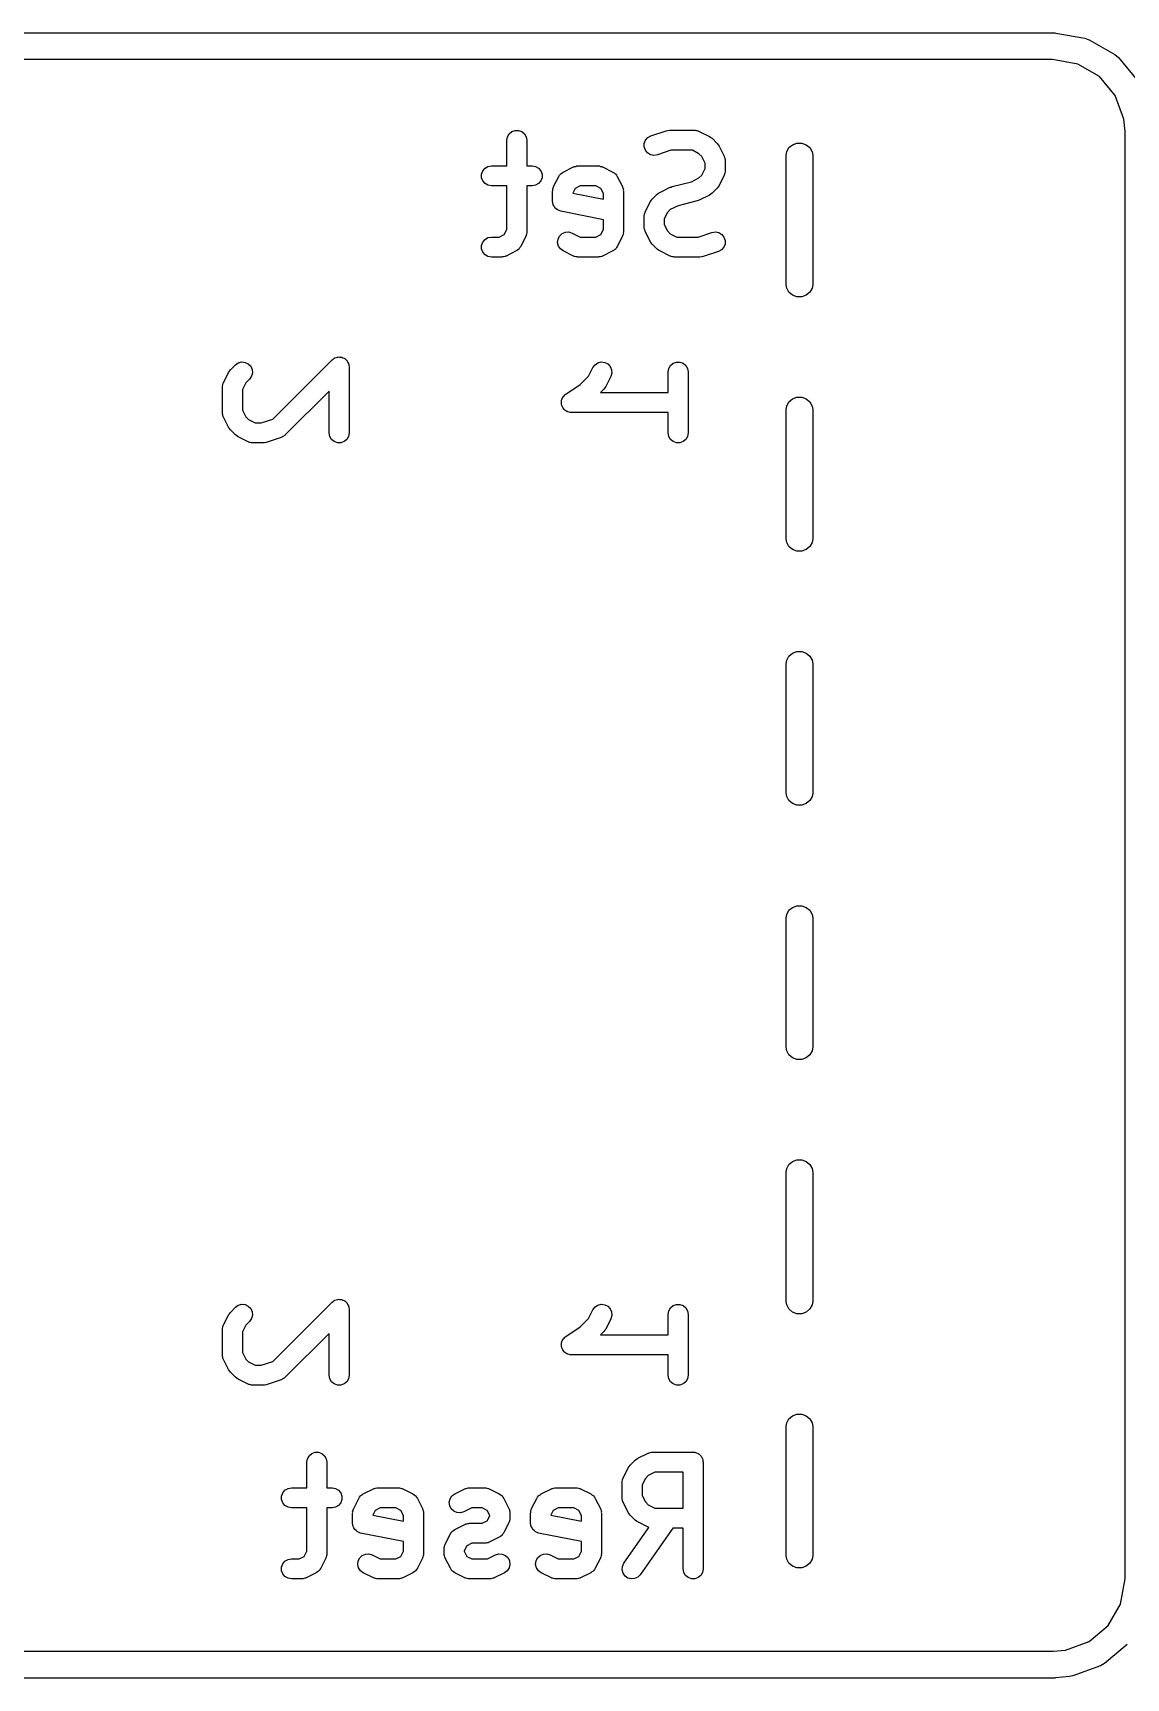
# Model space of a CAD drawing. Extents: x 105.7 to 188.1, y -135.5 to -88.6.
# Drawn here: x 147.93 to 156.12, y -135.55 to -123.22 of the extents above; entities that cross this region are included whole.
import ezdxf

# ---------------------------------------------------------------- set-up
doc = ezdxf.new("R2010")
doc.units = 0
doc.header["$MEASUREMENT"] = 0
doc.layers.add('BLACK', color=7, linetype='CONTINUOUS')

msp = doc.modelspace()

# ---------------------------------------------------------------- linework, layer by layer
at = {"layer": 'BLACK', "linetype": 'CONTINUOUS'}
for p, q in [((139.437, -123.217), (155.584, -123.217)), ((155.584, -123.217), (155.592, -123.219)), ((155.592, -123.219), (155.592, -123.219)), ((155.592, -123.219), (155.81, -123.257)), ((155.81, -123.257), (155.835, -123.266)), ((155.835, -123.266), (155.842, -123.269)), ((155.842, -123.269), (156.033, -123.379)), ((156.033, -123.379), (156.06, -123.401)), ((156.06, -123.401), (156.202, -123.57)), ((155.566, -123.417), (139.437, -123.417)), ((155.757, -123.451), (155.566, -123.417)), ((155.918, -123.543), (155.757, -123.451)), ((156.037, -123.685), (155.918, -123.543)), ((156.102, -123.864), (156.037, -123.685)), ((156.11, -123.956), (156.102, -123.864)), ((151.478, -124.022), (151.483, -123.996)), ((151.478, -124.214), (151.478, -124.022)), ((151.483, -123.996), (151.496, -123.974)), ((151.496, -123.974), (151.516, -123.957)), ((151.516, -123.957), (151.54, -123.948)), ((151.54, -123.948), (151.566, -123.948)), ((151.566, -123.948), (151.591, -123.957)), ((151.591, -123.957), (151.611, -123.974)), ((151.611, -123.974), (151.624, -123.996)), ((151.624, -123.996), (151.628, -124.022)), ((151.628, -124.022), (151.628, -124.214)), ((152.508, -124.045), (152.518, -124.021)), ((152.518, -124.021), (152.535, -124.001)), ((152.535, -124.001), (152.558, -123.989)), ((152.558, -123.989), (152.673, -123.951)), ((152.673, -123.951), (152.684, -123.949)), ((152.684, -123.949), (152.696, -123.947)), ((152.696, -123.947), (152.887, -123.947)), ((152.887, -123.947), (152.891, -123.948)), ((152.891, -123.948), (152.895, -123.947)), ((152.895, -123.947), (152.904, -123.95)), ((152.904, -123.95), (152.912, -123.951)), ((152.912, -123.951), (152.916, -123.954)), ((152.916, -123.954), (152.92, -123.955)), ((152.92, -123.955), (152.996, -123.993)), ((152.996, -123.993), (153.006, -124)), ((153.006, -124), (153.016, -124.007)), ((153.016, -124.007), (153.054, -124.045)), ((156.11, -134.802), (156.11, -123.956)), ((152.508, -124.071), (152.508, -124.045)), ((152.516, -124.096), (152.508, -124.071)), ((152.532, -124.116), (152.516, -124.096)), ((152.554, -124.13), (152.532, -124.116)), ((152.58, -124.135), (152.554, -124.13)), ((152.606, -124.131), (152.58, -124.135)), ((152.708, -124.097), (152.606, -124.131)), ((152.869, -124.097), (152.708, -124.097)), ((152.918, -124.122), (152.869, -124.097)), ((152.939, -124.143), (152.918, -124.122)), ((152.964, -124.192), (152.939, -124.143)), ((153.054, -124.045), (153.061, -124.055)), ((153.061, -124.055), (153.068, -124.065)), ((153.068, -124.065), (153.106, -124.141)), ((153.106, -124.141), (153.107, -124.145)), ((153.107, -124.145), (153.11, -124.149)), ((153.11, -124.149), (153.111, -124.157)), ((153.57, -124.134), (153.575, -124.108)), ((153.57, -125.104), (153.57, -124.134)), ((153.575, -124.108), (153.592, -124.077)), ((153.592, -124.077), (153.619, -124.055)), ((153.619, -124.055), (153.652, -124.043)), ((153.652, -124.043), (153.688, -124.043)), ((153.688, -124.043), (153.721, -124.055)), ((153.721, -124.055), (153.748, -124.077)), ((153.748, -124.077), (153.765, -124.108)), ((153.765, -124.108), (153.77, -124.134)), ((153.77, -124.134), (153.77, -125.104)), ((151.289, -124.276), (151.298, -124.251)), ((151.289, -124.302), (151.289, -124.276)), ((151.298, -124.251), (151.315, -124.231)), ((151.315, -124.231), (151.337, -124.218)), ((151.337, -124.218), (151.363, -124.214)), ((151.363, -124.214), (151.478, -124.214)), ((151.628, -124.214), (151.668, -124.214)), ((151.668, -124.214), (151.693, -124.218)), ((151.693, -124.218), (151.716, -124.231)), ((151.716, -124.231), (151.733, -124.251)), ((151.733, -124.251), (151.742, -124.276)), ((151.742, -124.276), (151.742, -124.302)), ((151.874, -124.284), (151.88, -124.275)), ((151.88, -124.275), (151.882, -124.274)), ((151.882, -124.274), (151.883, -124.272)), ((151.883, -124.272), (151.892, -124.266)), ((151.892, -124.266), (151.901, -124.26)), ((151.901, -124.26), (151.977, -124.221)), ((151.977, -124.221), (151.981, -124.22)), ((151.981, -124.22), (151.985, -124.218)), ((151.985, -124.218), (151.994, -124.217)), ((151.994, -124.217), (152.002, -124.214)), ((152.002, -124.214), (152.006, -124.214)), ((152.006, -124.214), (152.011, -124.214)), ((152.011, -124.214), (152.163, -124.214)), ((152.163, -124.214), (152.167, -124.214)), ((152.167, -124.214), (152.172, -124.214)), ((152.172, -124.214), (152.18, -124.217)), ((152.18, -124.217), (152.189, -124.218)), ((152.189, -124.218), (152.192, -124.22)), ((152.192, -124.22), (152.196, -124.221)), ((152.196, -124.221), (152.273, -124.26)), ((152.273, -124.26), (152.282, -124.266)), ((152.282, -124.266), (152.291, -124.272)), ((152.291, -124.272), (152.292, -124.274)), ((152.292, -124.274), (152.294, -124.275)), ((152.294, -124.275), (152.3, -124.284)), ((152.939, -124.282), (152.964, -124.233)), ((152.964, -124.233), (152.964, -124.192)), ((153.11, -124.276), (153.107, -124.28)), ((153.111, -124.267), (153.11, -124.276)), ((153.111, -124.157), (153.114, -124.166)), ((153.114, -124.259), (153.111, -124.267)), ((153.114, -124.166), (153.113, -124.17)), ((153.113, -124.17), (153.114, -124.174)), ((153.114, -124.25), (153.113, -124.255)), ((153.113, -124.255), (153.114, -124.259)), ((153.114, -124.174), (153.114, -124.25)), ((151.298, -124.326), (151.289, -124.302)), ((151.315, -124.346), (151.298, -124.326)), ((151.337, -124.359), (151.315, -124.346)), ((151.363, -124.364), (151.337, -124.359)), ((151.478, -124.364), (151.363, -124.364)), ((151.478, -124.69), (151.478, -124.364)), ((151.668, -124.364), (151.628, -124.364)), ((151.628, -124.364), (151.628, -124.708)), ((151.693, -124.359), (151.668, -124.364)), ((151.716, -124.346), (151.693, -124.359)), ((151.733, -124.326), (151.716, -124.346)), ((151.742, -124.302), (151.733, -124.326)), ((151.821, -124.403), (151.822, -124.399)), ((151.822, -124.394), (151.824, -124.386)), ((151.822, -124.399), (151.822, -124.394)), ((151.824, -124.386), (151.826, -124.377)), ((151.826, -124.377), (151.828, -124.373)), ((151.828, -124.373), (151.829, -124.369)), ((151.829, -124.369), (151.867, -124.293)), ((151.867, -124.293), (151.874, -124.284)), ((151.99, -124.383), (151.973, -124.418)), ((152.028, -124.364), (151.99, -124.383)), ((152.145, -124.364), (152.028, -124.364)), ((152.183, -124.383), (152.145, -124.364)), ((152.202, -124.421), (152.183, -124.383)), ((152.3, -124.284), (152.306, -124.293)), ((152.306, -124.293), (152.344, -124.369)), ((152.344, -124.369), (152.346, -124.373)), ((152.346, -124.373), (152.348, -124.377)), ((152.348, -124.377), (152.349, -124.386)), ((152.349, -124.386), (152.352, -124.394)), ((152.352, -124.394), (152.351, -124.399)), ((152.351, -124.399), (152.352, -124.403)), ((152.625, -124.412), (152.701, -124.374)), ((152.701, -124.374), (152.709, -124.372)), ((152.709, -124.372), (152.716, -124.368)), ((152.716, -124.368), (152.861, -124.332)), ((152.861, -124.332), (152.918, -124.303)), ((152.918, -124.303), (152.939, -124.282)), ((153.054, -124.38), (153.016, -124.418)), ((153.061, -124.37), (153.054, -124.38)), ((153.068, -124.36), (153.061, -124.37)), ((153.106, -124.284), (153.068, -124.36)), ((153.107, -124.28), (153.106, -124.284)), ((151.821, -124.479), (151.821, -124.403)), ((151.823, -124.491), (151.821, -124.479)), ((151.825, -124.503), (151.823, -124.491)), ((151.826, -124.504), (151.825, -124.503)), ((151.826, -124.505), (151.826, -124.504)), ((151.832, -124.515), (151.826, -124.505)), ((151.838, -124.526), (151.832, -124.515)), ((151.973, -124.418), (152.202, -124.464)), ((152.202, -124.464), (152.202, -124.421)), ((152.352, -124.403), (152.352, -124.708)), ((152.515, -124.56), (152.553, -124.484)), ((152.553, -124.484), (152.56, -124.474)), ((152.56, -124.474), (152.567, -124.464)), ((152.567, -124.464), (152.605, -124.426)), ((152.605, -124.426), (152.615, -124.419)), ((152.615, -124.419), (152.625, -124.412)), ((152.761, -124.512), (152.703, -124.541)), ((152.905, -124.476), (152.761, -124.512)), ((152.912, -124.472), (152.905, -124.476)), ((152.92, -124.47), (152.912, -124.472)), ((152.996, -124.432), (152.92, -124.47)), ((153.006, -124.425), (152.996, -124.432)), ((153.016, -124.418), (153.006, -124.425)), ((151.838, -124.527), (151.838, -124.526)), ((151.839, -124.527), (151.838, -124.527)), ((151.848, -124.535), (151.839, -124.527)), ((151.857, -124.543), (151.848, -124.535)), ((151.858, -124.543), (151.857, -124.543)), ((151.859, -124.544), (151.858, -124.543)), ((151.87, -124.548), (151.859, -124.544)), ((151.882, -124.553), (151.87, -124.548)), ((152.202, -124.617), (151.882, -124.553)), ((152.202, -124.69), (152.202, -124.617)), ((152.507, -124.585), (152.51, -124.576)), ((152.508, -124.589), (152.507, -124.585)), ((152.507, -124.593), (152.508, -124.589)), ((152.507, -124.67), (152.507, -124.593)), ((152.51, -124.576), (152.511, -124.568)), ((152.511, -124.568), (152.514, -124.564)), ((152.514, -124.564), (152.515, -124.56)), ((152.682, -124.562), (152.657, -124.611)), ((152.657, -124.611), (152.657, -124.652)), ((152.703, -124.541), (152.682, -124.562)), ((151.298, -124.784), (151.315, -124.764)), ((151.315, -124.764), (151.337, -124.751)), ((151.337, -124.751), (151.363, -124.747)), ((151.363, -124.747), (151.421, -124.747)), ((151.421, -124.747), (151.459, -124.728)), ((151.459, -124.728), (151.478, -124.69)), ((151.62, -124.741), (151.582, -124.817)), ((151.622, -124.737), (151.62, -124.741)), ((151.624, -124.733), (151.622, -124.737)), ((151.625, -124.725), (151.624, -124.733)), ((151.628, -124.716), (151.625, -124.725)), ((151.628, -124.708), (151.628, -124.712)), ((151.628, -124.712), (151.628, -124.716)), ((151.859, -124.788), (151.862, -124.762)), ((151.862, -124.762), (151.874, -124.739)), ((151.874, -124.739), (151.893, -124.721)), ((151.893, -124.721), (151.917, -124.711)), ((151.917, -124.711), (151.943, -124.709)), ((151.943, -124.709), (151.968, -124.717)), ((151.968, -124.717), (152.028, -124.747)), ((152.028, -124.747), (152.145, -124.747)), ((152.145, -124.747), (152.183, -124.728)), ((152.183, -124.728), (152.202, -124.69)), ((152.344, -124.741), (152.306, -124.817)), ((152.346, -124.737), (152.344, -124.741)), ((152.348, -124.733), (152.346, -124.737)), ((152.349, -124.725), (152.348, -124.733)), ((152.352, -124.716), (152.349, -124.725)), ((152.352, -124.708), (152.351, -124.712)), ((152.351, -124.712), (152.352, -124.716)), ((152.508, -124.674), (152.507, -124.67)), ((152.507, -124.678), (152.508, -124.674)), ((152.51, -124.687), (152.507, -124.678)), ((152.511, -124.695), (152.51, -124.687)), ((152.514, -124.699), (152.511, -124.695)), ((152.515, -124.703), (152.514, -124.699)), ((152.553, -124.779), (152.515, -124.703)), ((152.657, -124.652), (152.682, -124.701)), ((152.682, -124.701), (152.703, -124.722)), ((152.703, -124.722), (152.752, -124.747)), ((152.752, -124.747), (152.913, -124.747)), ((152.913, -124.747), (153.015, -124.713)), ((153.015, -124.713), (153.041, -124.709)), ((153.041, -124.709), (153.067, -124.714)), ((153.067, -124.714), (153.089, -124.728)), ((153.089, -124.728), (153.105, -124.748)), ((153.105, -124.748), (153.113, -124.773)), ((151.289, -124.809), (151.298, -124.784)), ((151.289, -124.835), (151.289, -124.809)), ((151.298, -124.859), (151.289, -124.835)), ((151.315, -124.879), (151.298, -124.859)), ((151.337, -124.892), (151.315, -124.879)), ((151.363, -124.897), (151.337, -124.892)), ((151.465, -124.892), (151.456, -124.894)), ((151.469, -124.89), (151.465, -124.892)), ((151.473, -124.889), (151.469, -124.89)), ((151.549, -124.851), (151.473, -124.889)), ((151.558, -124.844), (151.549, -124.851)), ((151.567, -124.838), (151.558, -124.844)), ((151.568, -124.837), (151.567, -124.838)), ((151.57, -124.835), (151.568, -124.837)), ((151.576, -124.826), (151.57, -124.835)), ((151.582, -124.817), (151.576, -124.826)), ((151.866, -124.814), (151.859, -124.788)), ((151.88, -124.835), (151.866, -124.814)), ((151.901, -124.851), (151.88, -124.835)), ((151.977, -124.889), (151.901, -124.851)), ((151.981, -124.89), (151.977, -124.889)), ((151.985, -124.892), (151.981, -124.89)), ((151.994, -124.894), (151.985, -124.892)), ((152.189, -124.892), (152.18, -124.894)), ((152.192, -124.89), (152.189, -124.892)), ((152.196, -124.889), (152.192, -124.89)), ((152.273, -124.851), (152.196, -124.889)), ((152.282, -124.844), (152.273, -124.851)), ((152.291, -124.838), (152.282, -124.844)), ((152.292, -124.837), (152.291, -124.838)), ((152.294, -124.835), (152.292, -124.837)), ((152.3, -124.826), (152.294, -124.835)), ((152.306, -124.817), (152.3, -124.826)), ((152.56, -124.789), (152.553, -124.779)), ((152.567, -124.799), (152.56, -124.789)), ((152.605, -124.837), (152.567, -124.799)), ((152.615, -124.844), (152.605, -124.837)), ((152.625, -124.851), (152.615, -124.844)), ((152.701, -124.889), (152.625, -124.851)), ((152.705, -124.89), (152.701, -124.889)), ((152.709, -124.892), (152.705, -124.89)), ((152.717, -124.894), (152.709, -124.892)), ((153.063, -124.855), (152.949, -124.893)), ((153.086, -124.843), (153.063, -124.855)), ((153.103, -124.823), (153.086, -124.843)), ((153.113, -124.799), (153.103, -124.823)), ((153.113, -124.773), (153.113, -124.799)), ((151.439, -124.897), (151.363, -124.897)), ((151.443, -124.896), (151.439, -124.897)), ((151.448, -124.896), (151.443, -124.896)), ((151.456, -124.894), (151.448, -124.896)), ((152.002, -124.896), (151.994, -124.894)), ((152.006, -124.896), (152.002, -124.896)), ((152.011, -124.897), (152.006, -124.896)), ((152.163, -124.897), (152.011, -124.897)), ((152.167, -124.896), (152.163, -124.897)), ((152.172, -124.896), (152.167, -124.896)), ((152.18, -124.894), (152.172, -124.896)), ((152.726, -124.896), (152.717, -124.894)), ((152.73, -124.896), (152.726, -124.896)), ((152.734, -124.897), (152.73, -124.896)), ((152.925, -124.897), (152.734, -124.897)), ((152.937, -124.895), (152.925, -124.897)), ((152.949, -124.893), (152.937, -124.895)), ((153.575, -125.13), (153.57, -125.104)), ((153.592, -125.16), (153.575, -125.13)), ((153.765, -125.13), (153.748, -125.16)), ((153.77, -125.104), (153.765, -125.13)), ((153.619, -125.183), (153.592, -125.16)), ((153.652, -125.195), (153.619, -125.183)), ((153.688, -125.195), (153.652, -125.195)), ((153.721, -125.183), (153.688, -125.195)), ((153.748, -125.16), (153.721, -125.183)), ((149.393, -125.763), (149.4, -125.753)), ((149.4, -125.753), (149.407, -125.743)), ((149.407, -125.743), (149.445, -125.705)), ((149.445, -125.705), (149.466, -125.69)), ((149.466, -125.69), (149.492, -125.683)), ((149.492, -125.683), (149.518, -125.686)), ((149.518, -125.686), (149.541, -125.697)), ((149.541, -125.697), (149.56, -125.715)), ((149.56, -125.715), (149.571, -125.739)), ((149.571, -125.739), (149.573, -125.765)), ((149.724, -126.111), (150.169, -125.667)), ((150.169, -125.667), (150.177, -125.661)), ((150.177, -125.661), (150.184, -125.655)), ((150.184, -125.655), (150.188, -125.654)), ((150.188, -125.654), (150.19, -125.652)), ((150.19, -125.652), (150.2, -125.649)), ((150.2, -125.649), (150.209, -125.646)), ((150.209, -125.646), (150.212, -125.646)), ((150.212, -125.646), (150.215, -125.645)), ((150.215, -125.645), (150.225, -125.646)), ((150.225, -125.646), (150.235, -125.646)), ((150.235, -125.646), (150.238, -125.647)), ((150.238, -125.647), (150.241, -125.647)), ((150.241, -125.647), (150.25, -125.652)), ((150.25, -125.652), (150.259, -125.655)), ((150.259, -125.655), (150.262, -125.657)), ((150.262, -125.657), (150.265, -125.658)), ((150.265, -125.658), (150.272, -125.665)), ((150.272, -125.665), (150.279, -125.672)), ((150.279, -125.672), (150.281, -125.675)), ((150.281, -125.675), (150.283, -125.677)), ((150.283, -125.677), (150.287, -125.686)), ((150.287, -125.686), (150.292, -125.694)), ((150.292, -125.694), (150.293, -125.697)), ((150.293, -125.697), (150.294, -125.7)), ((150.294, -125.7), (150.295, -125.71)), ((150.295, -125.71), (150.297, -125.72)), ((150.297, -125.72), (150.297, -126.215)), ((152.091, -125.79), (152.123, -125.724)), ((152.123, -125.724), (152.139, -125.704)), ((152.139, -125.704), (152.161, -125.689)), ((152.161, -125.689), (152.186, -125.683)), ((152.186, -125.683), (152.212, -125.686)), ((152.212, -125.686), (152.235, -125.698)), ((152.235, -125.698), (152.253, -125.717)), ((152.253, -125.717), (152.263, -125.741)), ((152.263, -125.741), (152.265, -125.767)), ((152.687, -125.758), (152.691, -125.732)), ((152.691, -125.732), (152.704, -125.71)), ((152.704, -125.71), (152.724, -125.693)), ((152.724, -125.693), (152.749, -125.684)), ((152.749, -125.684), (152.775, -125.684)), ((152.775, -125.684), (152.799, -125.693)), ((152.799, -125.693), (152.819, -125.71)), ((152.819, -125.71), (152.832, -125.732)), ((152.832, -125.732), (152.837, -125.758)), ((149.347, -125.864), (149.35, -125.855)), ((149.348, -125.868), (149.347, -125.864)), ((149.347, -125.872), (149.348, -125.868)), ((149.347, -126.063), (149.347, -125.872)), ((149.35, -125.855), (149.351, -125.847)), ((149.351, -125.847), (149.354, -125.843)), ((149.354, -125.843), (149.355, -125.839)), ((149.355, -125.839), (149.393, -125.763)), ((149.522, -125.84), (149.497, -125.89)), ((149.551, -125.811), (149.522, -125.84)), ((149.566, -125.79), (149.551, -125.811)), ((149.573, -125.765), (149.566, -125.79)), ((151.92, -125.924), (152.028, -125.852)), ((152.028, -125.852), (152.091, -125.79)), ((152.212, -125.877), (152.205, -125.887)), ((152.219, -125.868), (152.212, -125.877)), ((152.258, -125.792), (152.219, -125.868)), ((152.265, -125.767), (152.258, -125.792)), ((152.687, -125.912), (152.687, -125.758)), ((152.837, -125.758), (152.837, -126.215)), ((149.497, -125.89), (149.497, -126.045)), ((150.147, -125.901), (149.818, -126.23)), ((150.147, -126.215), (150.147, -125.901)), ((151.887, -125.991), (151.888, -125.982)), ((151.888, -125.995), (151.887, -125.991)), ((151.888, -125.974), (151.889, -125.97)), ((151.888, -125.982), (151.888, -125.974)), ((151.888, -126), (151.888, -125.995)), ((151.891, -126.008), (151.888, -126)), ((151.889, -125.97), (151.89, -125.965)), ((151.89, -125.965), (151.894, -125.957)), ((151.894, -125.957), (151.897, -125.949)), ((151.897, -125.949), (151.9, -125.946)), ((151.9, -125.946), (151.901, -125.942)), ((151.901, -125.942), (151.908, -125.936)), ((151.908, -125.936), (151.914, -125.929)), ((151.914, -125.929), (151.917, -125.927)), ((151.917, -125.927), (151.92, -125.924)), ((152.205, -125.887), (152.181, -125.912)), ((152.181, -125.912), (152.687, -125.912)), ((153.575, -126.013), (153.592, -125.982)), ((153.592, -125.982), (153.619, -125.96)), ((153.619, -125.96), (153.652, -125.948)), ((153.652, -125.948), (153.688, -125.948)), ((153.688, -125.948), (153.721, -125.96)), ((153.721, -125.96), (153.748, -125.982)), ((153.748, -125.982), (153.765, -126.013)), ((149.348, -126.067), (149.347, -126.063)), ((149.347, -126.071), (149.348, -126.067)), ((149.35, -126.08), (149.347, -126.071)), ((149.351, -126.088), (149.35, -126.08)), ((149.354, -126.092), (149.351, -126.088)), ((149.355, -126.096), (149.354, -126.092)), ((149.393, -126.172), (149.355, -126.096)), ((149.497, -126.045), (149.522, -126.095)), ((149.522, -126.095), (149.543, -126.115)), ((149.543, -126.115), (149.592, -126.14)), ((149.638, -126.14), (149.724, -126.111)), ((151.893, -126.017), (151.891, -126.008)), ((151.896, -126.02), (151.893, -126.017)), ((151.897, -126.024), (151.896, -126.02)), ((151.903, -126.031), (151.897, -126.024)), ((151.908, -126.038), (151.903, -126.031)), ((151.911, -126.041), (151.908, -126.038)), ((151.914, -126.044), (151.911, -126.041)), ((151.921, -126.048), (151.914, -126.044)), ((151.929, -126.054), (151.921, -126.048)), ((151.933, -126.055), (151.929, -126.054)), ((151.936, -126.057), (151.933, -126.055)), ((151.945, -126.059), (151.936, -126.057)), ((151.954, -126.061), (151.945, -126.059)), ((151.958, -126.061), (151.954, -126.061)), ((151.962, -126.062), (151.958, -126.061)), ((152.687, -126.062), (151.962, -126.062)), ((152.687, -126.215), (152.687, -126.062)), ((153.57, -126.039), (153.575, -126.013)), ((153.57, -127.009), (153.57, -126.039)), ((153.765, -126.013), (153.77, -126.039)), ((153.77, -126.039), (153.77, -127.009)), ((149.4, -126.182), (149.393, -126.172)), ((149.407, -126.192), (149.4, -126.182)), ((149.445, -126.23), (149.407, -126.192)), ((149.455, -126.237), (149.445, -126.23)), ((149.465, -126.244), (149.455, -126.237)), ((149.541, -126.282), (149.465, -126.244)), ((149.592, -126.14), (149.638, -126.14)), ((149.788, -126.248), (149.674, -126.286)), ((149.792, -126.246), (149.788, -126.248)), ((149.796, -126.245), (149.792, -126.246)), ((149.804, -126.24), (149.796, -126.245)), ((149.811, -126.236), (149.804, -126.24)), ((149.814, -126.233), (149.811, -126.236)), ((149.818, -126.23), (149.814, -126.233)), ((150.151, -126.241), (150.147, -126.215)), ((150.164, -126.263), (150.151, -126.241)), ((150.292, -126.241), (150.279, -126.263)), ((150.297, -126.215), (150.292, -126.241)), ((152.691, -126.241), (152.687, -126.215)), ((152.704, -126.263), (152.691, -126.241)), ((152.832, -126.241), (152.819, -126.263)), ((152.837, -126.215), (152.832, -126.241)), ((149.545, -126.283), (149.541, -126.282)), ((149.549, -126.286), (149.545, -126.283)), ((149.557, -126.287), (149.549, -126.286)), ((149.566, -126.29), (149.557, -126.287)), ((149.57, -126.289), (149.566, -126.29)), ((149.574, -126.29), (149.57, -126.289)), ((149.65, -126.29), (149.574, -126.29)), ((149.662, -126.288), (149.65, -126.29)), ((149.674, -126.286), (149.662, -126.288)), ((150.184, -126.28), (150.164, -126.263)), ((150.209, -126.289), (150.184, -126.28)), ((150.235, -126.289), (150.209, -126.289)), ((150.259, -126.28), (150.235, -126.289)), ((150.279, -126.263), (150.259, -126.28)), ((152.724, -126.28), (152.704, -126.263)), ((152.749, -126.289), (152.724, -126.28)), ((152.775, -126.289), (152.749, -126.289)), ((152.799, -126.28), (152.775, -126.289)), ((152.819, -126.263), (152.799, -126.28)), ((153.575, -127.035), (153.57, -127.009)), ((153.592, -127.065), (153.575, -127.035)), ((153.619, -127.088), (153.592, -127.065)), ((153.652, -127.1), (153.619, -127.088)), ((153.688, -127.1), (153.652, -127.1)), ((153.721, -127.088), (153.688, -127.1)), ((153.748, -127.065), (153.721, -127.088)), ((153.765, -127.035), (153.748, -127.065)), ((153.77, -127.009), (153.765, -127.035)), ((153.57, -127.944), (153.575, -127.918)), ((153.57, -128.914), (153.57, -127.944)), ((153.575, -127.918), (153.592, -127.887)), ((153.592, -127.887), (153.619, -127.865)), ((153.619, -127.865), (153.652, -127.853)), ((153.652, -127.853), (153.688, -127.853)), ((153.688, -127.853), (153.721, -127.865)), ((153.721, -127.865), (153.748, -127.887)), ((153.748, -127.887), (153.765, -127.918)), ((153.765, -127.918), (153.77, -127.944)), ((153.77, -127.944), (153.77, -128.914)), ((153.575, -128.94), (153.57, -128.914)), ((153.592, -128.97), (153.575, -128.94)), ((153.765, -128.94), (153.748, -128.97)), ((153.77, -128.914), (153.765, -128.94)), ((153.619, -128.993), (153.592, -128.97)), ((153.652, -129.005), (153.619, -128.993)), ((153.688, -129.005), (153.652, -129.005)), ((153.721, -128.993), (153.688, -129.005)), ((153.748, -128.97), (153.721, -128.993)), ((153.57, -129.849), (153.575, -129.823)), ((153.575, -129.823), (153.592, -129.792)), ((153.592, -129.792), (153.619, -129.77)), ((153.619, -129.77), (153.652, -129.758)), ((153.652, -129.758), (153.688, -129.758)), ((153.688, -129.758), (153.721, -129.77)), ((153.721, -129.77), (153.748, -129.792)), ((153.748, -129.792), (153.765, -129.823)), ((153.765, -129.823), (153.77, -129.849)), ((153.57, -130.819), (153.57, -129.849)), ((153.77, -129.849), (153.77, -130.819)), ((153.575, -130.845), (153.57, -130.819)), ((153.592, -130.875), (153.575, -130.845)), ((153.619, -130.898), (153.592, -130.875)), ((153.652, -130.91), (153.619, -130.898)), ((153.688, -130.91), (153.652, -130.91)), ((153.721, -130.898), (153.688, -130.91)), ((153.748, -130.875), (153.721, -130.898)), ((153.765, -130.845), (153.748, -130.875)), ((153.77, -130.819), (153.765, -130.845)), ((153.619, -131.675), (153.652, -131.663)), ((153.652, -131.663), (153.688, -131.663)), ((153.688, -131.663), (153.721, -131.675)), ((153.57, -131.754), (153.575, -131.728)), ((153.57, -132.724), (153.57, -131.754)), ((153.575, -131.728), (153.592, -131.697)), ((153.592, -131.697), (153.619, -131.675)), ((153.721, -131.675), (153.748, -131.697)), ((153.748, -131.697), (153.765, -131.728)), ((153.765, -131.728), (153.77, -131.754)), ((153.77, -131.754), (153.77, -132.724)), ((149.407, -132.805), (149.445, -132.767)), ((149.445, -132.767), (149.466, -132.752)), ((149.466, -132.752), (149.492, -132.745)), ((149.492, -132.745), (149.518, -132.747)), ((149.518, -132.747), (149.541, -132.758)), ((149.541, -132.758), (149.56, -132.777)), ((149.56, -132.777), (149.571, -132.8)), ((149.724, -133.173), (150.169, -132.729)), ((150.169, -132.729), (150.177, -132.723)), ((150.177, -132.723), (150.184, -132.717)), ((150.184, -132.717), (150.188, -132.716)), ((150.188, -132.716), (150.19, -132.714)), ((150.19, -132.714), (150.2, -132.711)), ((150.2, -132.711), (150.209, -132.708)), ((150.209, -132.708), (150.212, -132.708)), ((150.212, -132.708), (150.215, -132.707)), ((150.215, -132.707), (150.225, -132.708)), ((150.225, -132.708), (150.235, -132.708)), ((150.235, -132.708), (150.238, -132.709)), ((150.238, -132.709), (150.241, -132.709)), ((150.241, -132.709), (150.25, -132.713)), ((150.25, -132.713), (150.259, -132.717)), ((150.259, -132.717), (150.262, -132.719)), ((150.262, -132.719), (150.265, -132.72)), ((150.265, -132.72), (150.272, -132.727)), ((150.272, -132.727), (150.279, -132.734)), ((150.279, -132.734), (150.281, -132.736)), ((150.281, -132.736), (150.283, -132.739)), ((150.283, -132.739), (150.287, -132.748)), ((150.287, -132.748), (150.292, -132.756)), ((150.292, -132.756), (150.293, -132.759)), ((150.293, -132.759), (150.294, -132.762)), ((150.294, -132.762), (150.295, -132.772)), ((150.295, -132.772), (150.297, -132.782)), ((150.297, -132.782), (150.297, -133.277)), ((152.123, -132.786), (152.139, -132.765)), ((152.139, -132.765), (152.161, -132.751)), ((152.161, -132.751), (152.186, -132.745)), ((152.186, -132.745), (152.212, -132.748)), ((152.212, -132.748), (152.235, -132.76)), ((152.235, -132.76), (152.253, -132.779)), ((152.253, -132.779), (152.263, -132.802)), ((152.691, -132.794), (152.704, -132.772)), ((152.704, -132.772), (152.724, -132.755)), ((152.724, -132.755), (152.749, -132.746)), ((152.749, -132.746), (152.775, -132.746)), ((152.775, -132.746), (152.799, -132.755)), ((152.799, -132.755), (152.819, -132.772)), ((152.819, -132.772), (152.832, -132.794)), ((153.575, -132.75), (153.57, -132.724)), ((153.592, -132.78), (153.575, -132.75)), ((153.619, -132.803), (153.592, -132.78)), ((153.748, -132.78), (153.721, -132.803)), ((153.765, -132.75), (153.748, -132.78)), ((153.77, -132.724), (153.765, -132.75)), ((149.351, -132.909), (149.354, -132.905)), ((149.354, -132.905), (149.355, -132.901)), ((149.355, -132.901), (149.393, -132.824)), ((149.393, -132.824), (149.4, -132.815)), ((149.4, -132.815), (149.407, -132.805)), ((149.522, -132.902), (149.497, -132.952)), ((149.551, -132.873), (149.522, -132.902)), ((149.566, -132.852), (149.551, -132.873)), ((149.573, -132.826), (149.566, -132.852)), ((149.571, -132.8), (149.573, -132.826)), ((152.028, -132.914), (152.091, -132.852)), ((152.091, -132.852), (152.123, -132.786)), ((152.258, -132.853), (152.219, -132.93)), ((152.265, -132.828), (152.258, -132.853)), ((152.263, -132.802), (152.265, -132.828)), ((152.687, -132.82), (152.691, -132.794)), ((152.687, -132.973), (152.687, -132.82)), ((152.832, -132.794), (152.837, -132.82)), ((152.837, -132.82), (152.837, -133.277)), ((153.652, -132.815), (153.619, -132.803)), ((153.688, -132.815), (153.652, -132.815)), ((153.721, -132.803), (153.688, -132.815)), ((149.347, -132.926), (149.35, -132.917)), ((149.348, -132.93), (149.347, -132.926)), ((149.347, -132.934), (149.348, -132.93)), ((149.347, -133.125), (149.347, -132.934)), ((149.35, -132.917), (149.351, -132.909)), ((149.497, -132.952), (149.497, -133.107)), ((150.147, -132.963), (149.818, -133.292)), ((150.147, -133.277), (150.147, -132.963)), ((151.889, -133.032), (151.89, -133.027)), ((151.89, -133.027), (151.894, -133.019)), ((151.894, -133.019), (151.897, -133.011)), ((151.897, -133.011), (151.9, -133.008)), ((151.9, -133.008), (151.901, -133.004)), ((151.901, -133.004), (151.908, -132.998)), ((151.908, -132.998), (151.914, -132.991)), ((151.914, -132.991), (151.917, -132.989)), ((151.917, -132.989), (151.92, -132.986)), ((151.92, -132.986), (152.028, -132.914)), ((152.205, -132.949), (152.181, -132.973)), ((152.181, -132.973), (152.687, -132.973)), ((152.212, -132.939), (152.205, -132.949)), ((152.219, -132.93), (152.212, -132.939)), ((149.348, -133.129), (149.347, -133.125)), ((149.347, -133.133), (149.348, -133.129)), ((149.35, -133.142), (149.347, -133.133)), ((149.351, -133.15), (149.35, -133.142)), ((149.354, -133.154), (149.351, -133.15)), ((149.497, -133.107), (149.522, -133.156)), ((151.887, -133.053), (151.888, -133.044)), ((151.888, -133.057), (151.887, -133.053)), ((151.888, -133.035), (151.889, -133.032)), ((151.888, -133.044), (151.888, -133.035)), ((151.888, -133.061), (151.888, -133.057)), ((151.891, -133.07), (151.888, -133.061)), ((151.893, -133.079), (151.891, -133.07)), ((151.896, -133.082), (151.893, -133.079)), ((151.897, -133.086), (151.896, -133.082)), ((151.903, -133.093), (151.897, -133.086)), ((151.908, -133.1), (151.903, -133.093)), ((151.911, -133.103), (151.908, -133.1)), ((151.914, -133.106), (151.911, -133.103)), ((151.921, -133.11), (151.914, -133.106)), ((151.929, -133.116), (151.921, -133.11)), ((151.933, -133.117), (151.929, -133.116)), ((151.936, -133.119), (151.933, -133.117)), ((151.945, -133.12), (151.936, -133.119)), ((151.954, -133.123), (151.945, -133.12)), ((151.958, -133.123), (151.954, -133.123)), ((151.962, -133.123), (151.958, -133.123)), ((152.687, -133.123), (151.962, -133.123)), ((152.687, -133.277), (152.687, -133.123)), ((149.355, -133.158), (149.354, -133.154)), ((149.393, -133.234), (149.355, -133.158)), ((149.4, -133.244), (149.393, -133.234)), ((149.407, -133.254), (149.4, -133.244)), ((149.445, -133.292), (149.407, -133.254)), ((149.522, -133.156), (149.543, -133.177)), ((149.543, -133.177), (149.592, -133.202)), ((149.592, -133.202), (149.638, -133.202)), ((149.638, -133.202), (149.724, -133.173)), ((149.455, -133.299), (149.445, -133.292)), ((149.465, -133.306), (149.455, -133.299)), ((149.541, -133.344), (149.465, -133.306)), ((149.545, -133.345), (149.541, -133.344)), ((149.549, -133.347), (149.545, -133.345)), ((149.557, -133.349), (149.549, -133.347)), ((149.566, -133.352), (149.557, -133.349)), ((149.57, -133.351), (149.566, -133.352)), ((149.574, -133.352), (149.57, -133.351)), ((149.65, -133.352), (149.574, -133.352)), ((149.662, -133.35), (149.65, -133.352)), ((149.674, -133.348), (149.662, -133.35)), ((149.788, -133.31), (149.674, -133.348)), ((149.792, -133.308), (149.788, -133.31)), ((149.796, -133.307), (149.792, -133.308)), ((149.804, -133.302), (149.796, -133.307)), ((149.811, -133.298), (149.804, -133.302)), ((149.814, -133.294), (149.811, -133.298)), ((149.818, -133.292), (149.814, -133.294)), ((150.151, -133.303), (150.147, -133.277)), ((150.164, -133.325), (150.151, -133.303)), ((150.184, -133.342), (150.164, -133.325)), ((150.209, -133.351), (150.184, -133.342)), ((150.235, -133.351), (150.209, -133.351)), ((150.259, -133.342), (150.235, -133.351)), ((150.279, -133.325), (150.259, -133.342)), ((150.292, -133.303), (150.279, -133.325)), ((150.297, -133.277), (150.292, -133.303)), ((152.691, -133.303), (152.687, -133.277)), ((152.704, -133.325), (152.691, -133.303)), ((152.724, -133.342), (152.704, -133.325)), ((152.749, -133.351), (152.724, -133.342)), ((152.775, -133.351), (152.749, -133.351)), ((152.799, -133.342), (152.775, -133.351)), ((152.819, -133.325), (152.799, -133.342)), ((152.832, -133.303), (152.819, -133.325)), ((152.837, -133.277), (152.832, -133.303)), ((153.57, -133.659), (153.575, -133.633)), ((153.575, -133.633), (153.592, -133.602)), ((153.592, -133.602), (153.619, -133.58)), ((153.619, -133.58), (153.652, -133.568)), ((153.652, -133.568), (153.688, -133.568)), ((153.688, -133.568), (153.721, -133.58)), ((153.721, -133.58), (153.748, -133.602)), ((153.748, -133.602), (153.765, -133.633)), ((153.765, -133.633), (153.77, -133.659)), ((153.57, -134.629), (153.57, -133.659)), ((153.77, -133.659), (153.77, -134.629)), ((149.984, -133.902), (149.998, -133.88)), ((149.998, -133.88), (150.017, -133.863)), ((150.017, -133.863), (150.042, -133.854)), ((150.042, -133.854), (150.068, -133.854)), ((150.068, -133.854), (150.092, -133.863)), ((150.092, -133.863), (150.112, -133.88)), ((150.112, -133.88), (150.125, -133.902)), ((152.46, -133.899), (152.536, -133.861)), ((152.536, -133.861), (152.54, -133.86)), ((152.54, -133.86), (152.544, -133.857)), ((152.544, -133.857), (152.552, -133.856)), ((152.552, -133.856), (152.561, -133.853)), ((152.561, -133.853), (152.565, -133.854)), ((152.565, -133.854), (152.569, -133.853)), ((152.569, -133.853), (152.874, -133.853)), ((152.874, -133.853), (152.88, -133.854)), ((152.88, -133.854), (152.887, -133.854)), ((152.887, -133.854), (152.893, -133.856)), ((152.893, -133.856), (152.9, -133.857)), ((152.9, -133.857), (152.905, -133.861)), ((152.905, -133.861), (152.912, -133.863)), ((152.912, -133.863), (152.917, -133.867)), ((152.917, -133.867), (152.922, -133.87)), ((152.922, -133.87), (152.926, -133.875)), ((152.926, -133.875), (152.931, -133.88)), ((152.931, -133.88), (152.935, -133.885)), ((152.935, -133.885), (152.939, -133.89)), ((152.939, -133.89), (152.941, -133.897)), ((149.98, -133.928), (149.984, -133.902)), ((149.98, -134.12), (149.98, -133.928)), ((150.125, -133.902), (150.13, -133.928)), ((150.13, -133.928), (150.13, -134.12)), ((152.35, -134.047), (152.388, -133.971)), ((152.388, -133.971), (152.395, -133.961)), ((152.395, -133.961), (152.402, -133.951)), ((152.402, -133.951), (152.44, -133.913)), ((152.44, -133.913), (152.45, -133.906)), ((152.45, -133.906), (152.46, -133.899)), ((152.587, -134.003), (152.537, -134.028)), ((152.799, -134.003), (152.587, -134.003)), ((152.799, -134.272), (152.799, -134.003)), ((152.941, -133.897), (152.945, -133.902)), ((152.945, -133.902), (152.946, -133.909)), ((152.946, -133.909), (152.948, -133.915)), ((152.948, -133.915), (152.948, -133.921)), ((152.948, -133.921), (152.949, -133.928)), ((152.949, -133.928), (152.949, -134.728)), ((149.8, -134.157), (149.816, -134.137)), ((149.816, -134.137), (149.839, -134.124)), ((149.839, -134.124), (149.864, -134.12)), ((149.864, -134.12), (149.98, -134.12)), ((150.13, -134.12), (150.169, -134.12)), ((150.169, -134.12), (150.195, -134.124)), ((150.195, -134.124), (150.217, -134.137)), ((150.217, -134.137), (150.234, -134.157)), ((150.402, -134.166), (150.479, -134.127)), ((150.479, -134.127), (150.483, -134.126)), ((150.483, -134.126), (150.486, -134.124)), ((150.486, -134.124), (150.495, -134.123)), ((150.495, -134.123), (150.504, -134.12)), ((150.504, -134.12), (150.508, -134.12)), ((150.508, -134.12), (150.512, -134.12)), ((150.512, -134.12), (150.665, -134.12)), ((150.665, -134.12), (150.669, -134.12)), ((150.669, -134.12), (150.673, -134.12)), ((150.673, -134.12), (150.681, -134.123)), ((150.681, -134.123), (150.69, -134.124)), ((150.69, -134.124), (150.694, -134.126)), ((150.694, -134.126), (150.698, -134.127)), ((150.698, -134.127), (150.774, -134.166)), ((151.088, -134.166), (151.164, -134.127)), ((151.164, -134.127), (151.168, -134.126)), ((151.168, -134.126), (151.172, -134.124)), ((151.172, -134.124), (151.181, -134.123)), ((151.181, -134.123), (151.189, -134.12)), ((151.189, -134.12), (151.194, -134.12)), ((151.194, -134.12), (151.198, -134.12)), ((151.198, -134.12), (151.312, -134.12)), ((151.312, -134.12), (151.316, -134.12)), ((151.316, -134.12), (151.321, -134.12)), ((151.321, -134.12), (151.329, -134.123)), ((151.329, -134.123), (151.338, -134.124)), ((151.338, -134.124), (151.342, -134.126)), ((151.342, -134.126), (151.346, -134.127)), ((151.346, -134.127), (151.422, -134.166)), ((151.736, -134.166), (151.812, -134.127)), ((151.812, -134.127), (151.816, -134.126)), ((151.816, -134.126), (151.82, -134.124)), ((151.82, -134.124), (151.828, -134.123)), ((151.828, -134.123), (151.837, -134.12)), ((151.837, -134.12), (151.841, -134.12)), ((151.841, -134.12), (151.845, -134.12)), ((151.845, -134.12), (151.998, -134.12)), ((151.998, -134.12), (152.002, -134.12)), ((152.002, -134.12), (152.006, -134.12)), ((152.006, -134.12), (152.015, -134.123)), ((152.015, -134.123), (152.023, -134.124)), ((152.023, -134.124), (152.027, -134.126)), ((152.027, -134.126), (152.031, -134.127)), ((152.031, -134.127), (152.108, -134.166)), ((152.342, -134.072), (152.345, -134.063)), ((152.343, -134.076), (152.342, -134.072)), ((152.342, -134.08), (152.343, -134.076)), ((152.342, -134.195), (152.342, -134.08)), ((152.345, -134.063), (152.346, -134.055)), ((152.346, -134.055), (152.349, -134.051)), ((152.349, -134.051), (152.35, -134.047)), ((152.517, -134.049), (152.492, -134.098)), ((152.492, -134.098), (152.492, -134.177)), ((152.537, -134.028), (152.517, -134.049)), ((149.791, -134.182), (149.8, -134.157)), ((149.791, -134.208), (149.791, -134.182)), ((149.8, -134.232), (149.791, -134.208)), ((149.816, -134.252), (149.8, -134.232)), ((149.839, -134.265), (149.816, -134.252)), ((150.217, -134.252), (150.195, -134.265)), ((150.234, -134.232), (150.217, -134.252)), ((150.234, -134.157), (150.243, -134.182)), ((150.243, -134.208), (150.234, -134.232)), ((150.243, -134.182), (150.243, -134.208)), ((150.331, -134.275), (150.369, -134.199)), ((150.369, -134.199), (150.375, -134.19)), ((150.375, -134.19), (150.381, -134.181)), ((150.381, -134.181), (150.383, -134.18)), ((150.383, -134.18), (150.384, -134.178)), ((150.384, -134.178), (150.394, -134.172)), ((150.394, -134.172), (150.402, -134.166)), ((150.774, -134.166), (150.783, -134.172)), ((150.783, -134.172), (150.792, -134.178)), ((150.792, -134.178), (150.793, -134.18)), ((150.793, -134.18), (150.795, -134.181)), ((150.795, -134.181), (150.801, -134.19)), ((150.801, -134.19), (150.808, -134.199)), ((150.808, -134.199), (150.846, -134.275)), ((151.047, -134.228), (151.053, -134.203)), ((151.05, -134.254), (151.047, -134.228)), ((151.061, -134.277), (151.05, -134.254)), ((151.053, -134.203), (151.067, -134.181)), ((151.067, -134.181), (151.088, -134.166)), ((151.422, -134.166), (151.431, -134.172)), ((151.431, -134.172), (151.44, -134.178)), ((151.44, -134.178), (151.441, -134.18)), ((151.441, -134.18), (151.443, -134.181)), ((151.443, -134.181), (151.449, -134.19)), ((151.449, -134.19), (151.455, -134.199)), ((151.455, -134.199), (151.493, -134.275)), ((151.664, -134.275), (151.702, -134.199)), ((151.702, -134.199), (151.709, -134.19)), ((151.709, -134.19), (151.715, -134.181)), ((151.715, -134.181), (151.716, -134.18)), ((151.716, -134.18), (151.718, -134.178)), ((151.718, -134.178), (151.727, -134.172)), ((151.727, -134.172), (151.736, -134.166)), ((152.108, -134.166), (152.116, -134.172)), ((152.116, -134.172), (152.126, -134.178)), ((152.126, -134.178), (152.127, -134.18)), ((152.127, -134.18), (152.128, -134.181)), ((152.128, -134.181), (152.135, -134.19)), ((152.135, -134.19), (152.141, -134.199)), ((152.141, -134.199), (152.179, -134.275)), ((152.343, -134.199), (152.342, -134.195)), ((152.342, -134.203), (152.343, -134.199)), ((152.345, -134.212), (152.342, -134.203)), ((152.346, -134.22), (152.345, -134.212)), ((152.349, -134.224), (152.346, -134.22)), ((152.35, -134.228), (152.349, -134.224)), ((152.388, -134.304), (152.35, -134.228)), ((152.492, -134.177), (152.517, -134.226)), ((152.517, -134.226), (152.537, -134.247)), ((152.537, -134.247), (152.587, -134.272)), ((149.864, -134.27), (149.839, -134.265)), ((149.98, -134.27), (149.864, -134.27)), ((149.98, -134.596), (149.98, -134.27)), ((150.169, -134.27), (150.13, -134.27)), ((150.13, -134.27), (150.13, -134.614)), ((150.195, -134.265), (150.169, -134.27)), ((150.323, -134.3), (150.326, -134.292)), ((150.324, -134.305), (150.323, -134.3)), ((150.323, -134.309), (150.324, -134.305)), ((150.323, -134.385), (150.323, -134.309)), ((150.325, -134.397), (150.323, -134.385)), ((150.326, -134.292), (150.327, -134.283)), ((150.327, -134.283), (150.33, -134.279)), ((150.33, -134.279), (150.331, -134.275)), ((150.492, -134.289), (150.474, -134.324)), ((150.474, -134.324), (150.704, -134.37)), ((150.53, -134.27), (150.492, -134.289)), ((150.647, -134.27), (150.53, -134.27)), ((150.685, -134.289), (150.647, -134.27)), ((150.704, -134.327), (150.685, -134.289)), ((150.704, -134.37), (150.704, -134.327)), ((150.846, -134.275), (150.847, -134.279)), ((150.847, -134.279), (150.849, -134.283)), ((150.849, -134.283), (150.851, -134.292)), ((150.851, -134.292), (150.853, -134.3)), ((150.853, -134.3), (150.853, -134.305)), ((150.853, -134.305), (150.854, -134.309)), ((150.854, -134.309), (150.854, -134.614)), ((151.08, -134.295), (151.061, -134.277)), ((151.104, -134.306), (151.08, -134.295)), ((151.13, -134.307), (151.104, -134.306)), ((151.155, -134.3), (151.13, -134.307)), ((151.216, -134.27), (151.155, -134.3)), ((151.194, -134.387), (151.198, -134.386)), ((151.198, -134.386), (151.294, -134.386)), ((151.294, -134.27), (151.216, -134.27)), ((151.332, -134.289), (151.294, -134.27)), ((151.294, -134.386), (151.332, -134.367)), ((151.351, -134.327), (151.332, -134.289)), ((151.332, -134.367), (151.351, -134.329)), ((151.351, -134.329), (151.351, -134.327)), ((151.493, -134.38), (151.455, -134.457)), ((151.493, -134.275), (151.495, -134.279)), ((151.495, -134.376), (151.493, -134.38)), ((151.495, -134.279), (151.497, -134.283)), ((151.497, -134.373), (151.495, -134.376)), ((151.497, -134.283), (151.498, -134.292)), ((151.498, -134.364), (151.497, -134.373)), ((151.498, -134.292), (151.501, -134.3)), ((151.501, -134.356), (151.498, -134.364)), ((151.501, -134.3), (151.501, -134.305)), ((151.501, -134.305), (151.501, -134.309)), ((151.501, -134.309), (151.501, -134.347)), ((151.501, -134.347), (151.501, -134.351)), ((151.501, -134.351), (151.501, -134.356)), ((151.656, -134.309), (151.657, -134.305)), ((151.656, -134.385), (151.656, -134.309)), ((151.658, -134.397), (151.656, -134.385)), ((151.657, -134.3), (151.659, -134.292)), ((151.657, -134.305), (151.657, -134.3)), ((151.659, -134.292), (151.661, -134.283)), ((151.661, -134.283), (151.663, -134.279)), ((151.663, -134.279), (151.664, -134.275)), ((151.825, -134.289), (151.808, -134.324)), ((151.808, -134.324), (152.037, -134.37)), ((151.863, -134.27), (151.825, -134.289)), ((151.98, -134.27), (151.863, -134.27)), ((152.018, -134.289), (151.98, -134.27)), ((152.037, -134.327), (152.018, -134.289)), ((152.037, -134.37), (152.037, -134.327)), ((152.179, -134.275), (152.18, -134.279)), ((152.18, -134.279), (152.183, -134.283)), ((152.183, -134.283), (152.184, -134.292)), ((152.184, -134.292), (152.187, -134.3)), ((152.187, -134.3), (152.186, -134.305)), ((152.186, -134.305), (152.187, -134.309)), ((152.187, -134.309), (152.187, -134.614)), ((152.395, -134.314), (152.388, -134.304)), ((152.402, -134.324), (152.395, -134.314)), ((152.44, -134.362), (152.402, -134.324)), ((152.45, -134.369), (152.44, -134.362)), ((152.46, -134.376), (152.45, -134.369)), ((152.536, -134.414), (152.46, -134.376)), ((152.587, -134.272), (152.799, -134.272)), ((150.327, -134.409), (150.325, -134.397)), ((150.327, -134.41), (150.327, -134.409)), ((150.327, -134.411), (150.327, -134.41)), ((150.333, -134.421), (150.327, -134.411)), ((150.339, -134.432), (150.333, -134.421)), ((150.34, -134.433), (150.339, -134.432)), ((150.35, -134.441), (150.34, -134.433)), ((150.34, -134.433), (150.34, -134.433)), ((150.359, -134.449), (150.35, -134.441)), ((150.36, -134.449), (150.359, -134.449)), ((150.36, -134.45), (150.36, -134.449)), ((150.372, -134.454), (150.36, -134.45)), ((150.383, -134.459), (150.372, -134.454)), ((150.704, -134.523), (150.383, -134.459)), ((151.016, -134.542), (151.055, -134.466)), ((151.055, -134.466), (151.061, -134.457)), ((151.061, -134.457), (151.067, -134.448)), ((151.067, -134.448), (151.069, -134.447)), ((151.069, -134.447), (151.07, -134.445)), ((151.07, -134.445), (151.079, -134.439)), ((151.079, -134.439), (151.088, -134.432)), ((151.088, -134.432), (151.164, -134.394)), ((151.164, -134.394), (151.168, -134.393)), ((151.168, -134.393), (151.172, -134.391)), ((151.172, -134.391), (151.181, -134.389)), ((151.181, -134.389), (151.189, -134.387)), ((151.189, -134.387), (151.194, -134.387)), ((151.422, -134.49), (151.346, -134.528)), ((151.431, -134.484), (151.422, -134.49)), ((151.44, -134.478), (151.431, -134.484)), ((151.441, -134.476), (151.44, -134.478)), ((151.443, -134.475), (151.441, -134.476)), ((151.449, -134.466), (151.443, -134.475)), ((151.455, -134.457), (151.449, -134.466)), ((151.66, -134.409), (151.658, -134.397)), ((151.661, -134.41), (151.66, -134.409)), ((151.661, -134.411), (151.661, -134.41)), ((151.667, -134.421), (151.661, -134.411)), ((151.673, -134.432), (151.667, -134.421)), ((151.673, -134.433), (151.673, -134.432)), ((151.674, -134.433), (151.673, -134.433)), ((151.683, -134.441), (151.674, -134.433)), ((151.692, -134.449), (151.683, -134.441)), ((151.693, -134.449), (151.692, -134.449)), ((151.694, -134.45), (151.693, -134.449)), ((151.705, -134.454), (151.694, -134.45)), ((151.716, -134.459), (151.705, -134.454)), ((152.037, -134.523), (151.716, -134.459)), ((152.355, -134.685), (152.543, -134.417)), ((152.723, -134.422), (152.478, -134.771)), ((152.54, -134.415), (152.536, -134.414)), ((152.543, -134.417), (152.54, -134.415)), ((152.799, -134.422), (152.723, -134.422)), ((152.799, -134.728), (152.799, -134.422)), ((149.961, -134.634), (149.98, -134.596)), ((150.127, -134.631), (150.125, -134.639)), ((150.129, -134.622), (150.127, -134.631)), ((150.13, -134.614), (150.129, -134.618)), ((150.129, -134.618), (150.129, -134.622)), ((150.376, -134.645), (150.395, -134.627)), ((150.395, -134.627), (150.419, -134.617)), ((150.419, -134.617), (150.445, -134.615)), ((150.445, -134.615), (150.469, -134.623)), ((150.469, -134.623), (150.53, -134.653)), ((150.685, -134.634), (150.704, -134.596)), ((150.704, -134.596), (150.704, -134.523)), ((150.851, -134.631), (150.849, -134.639)), ((150.853, -134.622), (150.851, -134.631)), ((150.854, -134.614), (150.853, -134.618)), ((150.853, -134.618), (150.853, -134.622)), ((151.009, -134.567), (151.012, -134.559)), ((151.009, -134.571), (151.009, -134.567)), ((151.009, -134.576), (151.009, -134.571)), ((151.009, -134.614), (151.009, -134.576)), ((151.009, -134.618), (151.009, -134.614)), ((151.009, -134.622), (151.009, -134.618)), ((151.012, -134.631), (151.009, -134.622)), ((151.012, -134.559), (151.013, -134.55)), ((151.013, -134.639), (151.012, -134.631)), ((151.013, -134.55), (151.015, -134.546)), ((151.015, -134.546), (151.016, -134.542)), ((151.178, -134.555), (151.159, -134.593)), ((151.159, -134.593), (151.159, -134.596)), ((151.159, -134.596), (151.178, -134.634)), ((151.216, -134.536), (151.178, -134.555)), ((151.312, -134.536), (151.216, -134.536)), ((151.316, -134.535), (151.312, -134.536)), ((151.321, -134.536), (151.316, -134.535)), ((151.329, -134.533), (151.321, -134.536)), ((151.338, -134.532), (151.329, -134.533)), ((151.333, -134.653), (151.393, -134.623)), ((151.342, -134.53), (151.338, -134.532)), ((151.346, -134.528), (151.342, -134.53)), ((151.393, -134.623), (151.418, -134.615)), ((151.418, -134.615), (151.444, -134.617)), ((151.444, -134.617), (151.468, -134.627)), ((151.468, -134.627), (151.487, -134.645)), ((151.709, -134.645), (151.728, -134.627)), ((151.728, -134.627), (151.752, -134.617)), ((151.752, -134.617), (151.778, -134.615)), ((151.778, -134.615), (151.803, -134.623)), ((151.803, -134.623), (151.863, -134.653)), ((152.018, -134.634), (152.037, -134.596)), ((152.037, -134.596), (152.037, -134.523)), ((152.184, -134.631), (152.183, -134.639)), ((152.187, -134.622), (152.184, -134.631)), ((152.187, -134.614), (152.186, -134.618)), ((152.186, -134.618), (152.187, -134.622)), ((153.575, -134.655), (153.57, -134.629)), ((153.77, -134.629), (153.765, -134.655)), ((149.791, -134.715), (149.8, -134.69)), ((149.791, -134.741), (149.791, -134.715)), ((149.8, -134.765), (149.791, -134.741)), ((149.8, -134.69), (149.816, -134.67)), ((149.816, -134.67), (149.839, -134.657)), ((149.839, -134.657), (149.864, -134.653)), ((149.864, -134.653), (149.923, -134.653)), ((149.923, -134.653), (149.961, -134.634)), ((150.059, -134.75), (150.05, -134.757)), ((150.068, -134.744), (150.059, -134.75)), ((150.07, -134.743), (150.068, -134.744)), ((150.071, -134.741), (150.07, -134.743)), ((150.077, -134.732), (150.071, -134.741)), ((150.084, -134.723), (150.077, -134.732)), ((150.122, -134.647), (150.084, -134.723)), ((150.123, -134.643), (150.122, -134.647)), ((150.125, -134.639), (150.123, -134.643)), ((150.361, -134.694), (150.364, -134.668)), ((150.367, -134.72), (150.361, -134.694)), ((150.364, -134.668), (150.376, -134.645)), ((150.381, -134.741), (150.367, -134.72)), ((150.402, -134.757), (150.381, -134.741)), ((150.53, -134.653), (150.647, -134.653)), ((150.647, -134.653), (150.685, -134.634)), ((150.783, -134.75), (150.774, -134.757)), ((150.792, -134.744), (150.783, -134.75)), ((150.793, -134.743), (150.792, -134.744)), ((150.795, -134.741), (150.793, -134.743)), ((150.801, -134.732), (150.795, -134.741)), ((150.808, -134.723), (150.801, -134.732)), ((150.846, -134.647), (150.808, -134.723)), ((150.847, -134.643), (150.846, -134.647)), ((150.849, -134.639), (150.847, -134.643)), ((151.015, -134.643), (151.013, -134.639)), ((151.016, -134.647), (151.015, -134.643)), ((151.055, -134.723), (151.016, -134.647)), ((151.061, -134.732), (151.055, -134.723)), ((151.067, -134.741), (151.061, -134.732)), ((151.069, -134.743), (151.067, -134.741)), ((151.07, -134.744), (151.069, -134.743)), ((151.079, -134.75), (151.07, -134.744)), ((151.088, -134.757), (151.079, -134.75)), ((151.178, -134.634), (151.216, -134.653)), ((151.216, -134.653), (151.333, -134.653)), ((151.481, -134.741), (151.46, -134.757)), ((151.495, -134.72), (151.481, -134.741)), ((151.487, -134.645), (151.498, -134.668)), ((151.501, -134.694), (151.495, -134.72)), ((151.498, -134.668), (151.501, -134.694)), ((151.694, -134.694), (151.697, -134.668)), ((151.7, -134.72), (151.694, -134.694)), ((151.697, -134.668), (151.709, -134.645)), ((151.715, -134.741), (151.7, -134.72)), ((151.736, -134.757), (151.715, -134.741)), ((151.863, -134.653), (151.98, -134.653)), ((151.98, -134.653), (152.018, -134.634)), ((152.116, -134.75), (152.108, -134.757)), ((152.126, -134.744), (152.116, -134.75)), ((152.127, -134.743), (152.126, -134.744)), ((152.128, -134.741), (152.127, -134.743)), ((152.135, -134.732), (152.128, -134.741)), ((152.141, -134.723), (152.135, -134.732)), ((152.179, -134.647), (152.141, -134.723)), ((152.18, -134.643), (152.179, -134.647)), ((152.183, -134.639), (152.18, -134.643)), ((152.342, -134.734), (152.344, -134.709)), ((152.349, -134.76), (152.342, -134.734)), ((152.344, -134.709), (152.355, -134.685)), ((152.804, -134.754), (152.799, -134.728)), ((152.817, -134.776), (152.804, -134.754)), ((152.945, -134.754), (152.931, -134.776)), ((152.949, -134.728), (152.945, -134.754)), ((153.592, -134.685), (153.575, -134.655)), ((153.619, -134.708), (153.592, -134.685)), ((153.652, -134.72), (153.619, -134.708)), ((153.688, -134.72), (153.652, -134.72)), ((153.721, -134.708), (153.688, -134.72)), ((153.748, -134.685), (153.721, -134.708)), ((153.765, -134.655), (153.748, -134.685)), ((149.816, -134.785), (149.8, -134.765)), ((149.839, -134.798), (149.816, -134.785)), ((149.864, -134.803), (149.839, -134.798)), ((149.941, -134.803), (149.864, -134.803)), ((149.945, -134.802), (149.941, -134.803)), ((149.949, -134.802), (149.945, -134.802)), ((149.958, -134.8), (149.949, -134.802)), ((149.966, -134.798), (149.958, -134.8)), ((149.97, -134.796), (149.966, -134.798)), ((149.974, -134.795), (149.97, -134.796)), ((150.05, -134.757), (149.974, -134.795)), ((150.479, -134.795), (150.402, -134.757)), ((150.483, -134.796), (150.479, -134.795)), ((150.486, -134.798), (150.483, -134.796)), ((150.495, -134.8), (150.486, -134.798)), ((150.504, -134.802), (150.495, -134.8)), ((150.508, -134.802), (150.504, -134.802)), ((150.512, -134.803), (150.508, -134.802)), ((150.665, -134.803), (150.512, -134.803)), ((150.669, -134.802), (150.665, -134.803)), ((150.673, -134.802), (150.669, -134.802)), ((150.681, -134.8), (150.673, -134.802)), ((150.69, -134.798), (150.681, -134.8)), ((150.694, -134.796), (150.69, -134.798)), ((150.698, -134.795), (150.694, -134.796)), ((150.774, -134.757), (150.698, -134.795)), ((151.164, -134.795), (151.088, -134.757)), ((151.168, -134.796), (151.164, -134.795)), ((151.172, -134.798), (151.168, -134.796)), ((151.181, -134.8), (151.172, -134.798)), ((151.189, -134.802), (151.181, -134.8)), ((151.194, -134.802), (151.189, -134.802)), ((151.198, -134.803), (151.194, -134.802)), ((151.35, -134.803), (151.198, -134.803)), ((151.354, -134.802), (151.35, -134.803)), ((151.359, -134.802), (151.354, -134.802)), ((151.367, -134.8), (151.359, -134.802)), ((151.376, -134.798), (151.367, -134.8)), ((151.38, -134.796), (151.376, -134.798)), ((151.384, -134.795), (151.38, -134.796)), ((151.46, -134.757), (151.384, -134.795)), ((151.812, -134.795), (151.736, -134.757)), ((151.816, -134.796), (151.812, -134.795)), ((151.82, -134.798), (151.816, -134.796)), ((151.828, -134.8), (151.82, -134.798)), ((151.837, -134.802), (151.828, -134.8)), ((151.841, -134.802), (151.837, -134.802)), ((151.845, -134.803), (151.841, -134.802)), ((151.998, -134.803), (151.845, -134.803)), ((152.002, -134.802), (151.998, -134.803)), ((152.006, -134.802), (152.002, -134.802)), ((152.015, -134.8), (152.006, -134.802)), ((152.023, -134.798), (152.015, -134.8)), ((152.027, -134.796), (152.023, -134.798)), ((152.031, -134.795), (152.027, -134.796)), ((152.108, -134.757), (152.031, -134.795)), ((152.364, -134.781), (152.349, -134.76)), ((152.385, -134.796), (152.364, -134.781)), ((152.41, -134.803), (152.385, -134.796)), ((152.436, -134.8), (152.41, -134.803)), ((152.46, -134.789), (152.436, -134.8)), ((152.478, -134.771), (152.46, -134.789)), ((152.837, -134.793), (152.817, -134.776)), ((152.861, -134.802), (152.837, -134.793)), ((152.887, -134.802), (152.861, -134.802)), ((152.912, -134.793), (152.887, -134.802)), ((152.931, -134.776), (152.912, -134.793)), ((156.076, -134.993), (156.11, -134.802)), ((155.984, -135.153), (156.076, -134.993)), ((155.842, -135.272), (155.984, -135.153)), ((116.214, -135.345), (155.571, -135.345)), ((155.571, -135.345), (155.663, -135.337)), ((155.663, -135.337), (155.842, -135.272)), ((156.126, -135.295), (155.957, -135.437)), ((155.927, -135.454), (155.719, -135.53)), ((155.957, -135.437), (155.927, -135.454)), ((155.584, -135.546), (116.196, -135.546)), ((155.588, -135.545), (155.584, -135.546)), ((155.694, -135.535), (155.588, -135.545)), ((155.707, -135.532), (155.694, -135.535)), ((155.719, -135.53), (155.707, -135.532))]:
    msp.add_line(p, q, dxfattribs=at)

doc.saveas('drawing.dxf')
